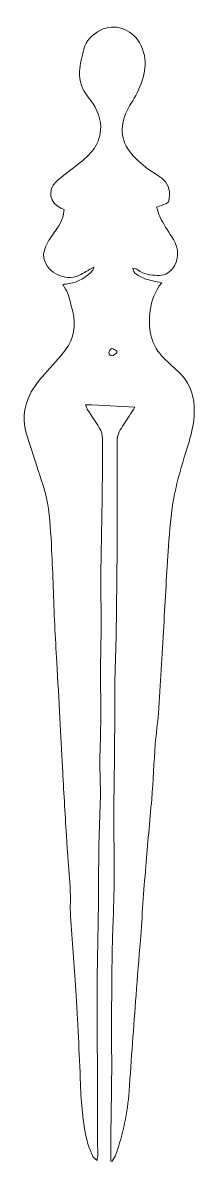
# Model space of a CAD drawing. Header units: inches. Extents: x 2 to 97, y -623 to 8.
import ezdxf

# ---------------------------------------------------------------- set-up
doc = ezdxf.new("R2010")
doc.units = ezdxf.units.IN
doc.header["$MEASUREMENT"] = 0
doc.layers.add('Layer 1', color=7, linetype='Continuous')

msp = doc.modelspace()

# ---------------------------------------------------------------- linework, layer by layer
at = {"layer": 'Layer 1', "lineweight": 0}
for points, knots in [([(78.77, -135.99), (74.9, -140.8), (73.14, -145.93), (72.41, -151.47), (71.18, -160.75), (72.3, -169.5), (78.89, -176.71), (81.63, -179.71), (84.74, -182.37), (87.75, -185.12), (93.53, -190.42), (96.35, -197.09), (96.79, -204.81), (97.35, -214.6), (94.1, -223.64), (91.29, -232.8), (88.94, -240.49), (86.7, -248.28), (85.32, -256.19), (83.83, -264.73), (83.16, -273.44), (82.54, -282.1), (81.49, -296.9), (80.77, -311.73), (79.88, -326.54), (78.92, -342.62), (77.98, -358.71), (76.91, -374.78), (76.52, -380.5), (75.63, -386.18), (75.21, -391.9), (74.45, -402.07), (74.01, -412.27), (73.2, -422.43), (72.21, -434.92), (70.89, -447.39), (69.89, -459.88), (68.79, -473.54), (67.92, -487.23), (66.9, -500.9), (66.14, -510.99), (65.27, -521.07), (64.52, -531.16), (63.2, -548.91), (61.92, -566.66), (60.66, -584.41), (59.8, -596.49), (57.34, -608.25), (53.34, -619.67), (52.89, -620.98), (51.96, -622.12), (51.25, -623.35), (51, -623.33), (50.75, -623.32), (50.5, -623.3), (50.5, -619.38), (50.46, -615.45), (50.51, -611.52), (50.68, -598.35), (50.92, -585.19), (51.04, -572.02), (51.1, -565.88), (50.88, -559.74), (50.91, -553.6), (50.98, -538.03), (51.01, -522.46), (51.27, -506.9), (51.48, -494.77), (52.22, -482.64), (52.36, -470.51), (52.51, -457.01), (52.17, -443.51), (52.2, -430), (52.23, -417.94), (52.53, -405.87), (52.62, -393.8), (52.72, -382.09), (52.62, -370.38), (52.76, -358.66), (52.86, -350.36), (53.23, -342.05), (53.43, -333.75), (53.56, -328.33), (53.61, -322.91), (53.67, -317.49), (53.78, -308.38), (53.91, -299.27), (53.96, -290.16), (54.03, -280.18), (54.02, -270.2), (54.04, -260.22), (54.05, -248.01), (54.17, -235.8), (54.01, -223.6), (53.96, -219.89), (55.99, -217.33), (57.74, -214.53), (59.64, -211.51), (61.61, -208.52), (63.92, -204.94), (54.64, -204.5), (45.88, -204.09), (36.44, -203.65), (37.06, -205.08), (37.31, -205.94), (37.77, -206.67), (40.16, -210.44), (42.84, -214.06), (44.92, -218), (45.86, -219.77), (45.93, -222.15), (45.94, -224.26), (45.95, -235.09), (45.86, -245.93), (45.71, -256.76), (45.51, -270.63), (45.14, -284.51), (45, -298.38), (44.91, -307.32), (45.17, -316.27), (45.14, -325.21), (45.12, -334.37), (44.86, -343.53), (44.83, -352.69), (44.8, -361.05), (45.04, -369.41), (44.98, -377.77), (44.93, -385.68), (44.54, -393.58), (44.48, -401.48), (44.44, -408.1), (44.82, -414.72), (44.73, -421.34), (44.64, -428.83), (44.15, -436.32), (43.98, -443.81), (43.8, -451.46), (43.8, -459.12), (43.73, -466.77), (43.66, -474.34), (43.64, -481.9), (43.53, -489.47), (43.33, -503.12), (42.95, -516.77), (42.9, -530.43), (42.84, -545.84), (43.08, -561.25), (43.13, -576.67), (43.17, -587.92), (43.1, -599.18), (43.12, -610.43), (43.12, -613.55), (43.28, -616.66), (43.31, -619.78), (43.32, -620.62), (43.09, -621.45), (42.87, -622.98), (41.81, -621.93), (40.94, -621.41), (40.62, -620.66), (39.4, -617.81), (38.01, -614.96), (37.32, -611.96), (34.98, -601.65), (34.08, -591.18), (33.7, -580.6), (33.07, -563.12), (32.07, -545.66), (31.03, -528.19), (30.22, -514.57), (29.03, -500.98), (28.19, -487.36), (27.87, -482.19), (28.27, -476.98), (27.97, -471.81), (27.41, -462.09), (26.49, -452.38), (25.87, -442.67), (25.07, -430.08), (24.4, -417.48), (23.71, -404.88), (23.21, -395.79), (22.78, -386.7), (22.29, -377.61), (21.73, -367.25), (21.14, -356.9), (20.56, -346.54), (20.18, -339.61), (19.7, -332.68), (19.4, -325.74), (18.8, -311.87), (18.43, -297.98), (17.7, -284.12), (17.24, -275.44), (16.83, -266.7), (15.38, -258.16), (14.2, -251.2), (11.57, -244.49), (9.47, -237.7), (7.57, -231.6), (5.36, -225.59), (3.56, -219.46), (1.68, -213.05), (2.16, -206.61), (4.58, -200.43), (6.67, -195.09), (10.2, -190.66), (14.02, -186.43), (17.92, -182.1), (21.91, -177.82), (25.41, -173.17), (30.14, -166.88), (31.2, -159.65), (29.37, -152.02), (28.55, -148.62), (27.69, -145.22), (26.6, -141.91), (26.07, -140.31), (24.95, -138.9), (23.89, -137.04), (26.43, -136.56), (28.75, -136.4), (30.86, -135.64), (32.99, -134.87), (35.09, -133.73), (36.88, -132.34), (38.59, -131.02), (40.67, -129.75), (41.06, -127.32), (38.22, -128.94), (35.59, -130.73), (32.74, -132.01), (25.43, -135.28), (15.54, -130.57), (13.56, -123.06), (12.62, -119.51), (14.05, -116.39), (15.62, -113.46), (17.07, -110.75), (19.02, -108.3), (20.81, -105.77), (23.07, -102.56), (24.64, -98.33), (24.56, -95.29), (24.02, -95.08), (23.43, -94.87), (22.86, -94.61), (16.59, -91.78), (15.14, -84.82), (20.16, -80.1), (23.91, -76.58), (28.1, -73.52), (32.2, -70.39), (39.2, -65.07), (45.02, -59.05), (44.9, -49.48), (44.82, -43.11), (41.81, -37.78), (38, -33.01), (34.61, -28.79), (32.87, -24.07), (33.19, -18.85), (33.44, -14.67), (34.45, -10.5), (35.51, -6.42), (36.79, -1.47), (40.41, 1.75), (44.74, 4.08), (52.45, 8.22), (61.99, 4.78), (66.37, -2.82), (71.95, -12.52), (69.47, -21.58), (65.14, -30.62), (63.22, -34.63), (60.38, -38.22), (58.68, -42.31), (54.83, -51.53), (57.13, -60.31), (64.41, -67.13), (67.79, -70.3), (71.22, -73.25), (75.27, -75.65), (78.46, -77.54), (81.86, -79.96), (82.79, -83.96), (83.29, -86.1), (82.92, -88.48), (82.69, -90.73), (82.63, -91.28), (81.66, -91.91), (80.98, -92.2), (79.45, -92.86), (77.84, -93.33), (75.88, -94.02), (76.72, -96.31), (77.33, -98.8), (78.51, -100.98), (80.56, -104.74), (82.89, -108.36), (85.24, -111.95), (88.45, -116.86), (88.39, -123.87), (84.69, -128.34), (82.62, -130.85), (79.66, -132.14), (76.42, -131.93), (72.64, -131.69), (68.77, -131.49), (65.56, -128.9), (64.83, -128.32), (63.69, -128.23), (62.75, -127.92), (62.77, -130.75), (65.69, -132.22), (69.37, -133.75), (72.16, -134.91), (75.31, -135.2), (78.77, -135.99)], [0, 0, 0, 0, 1, 1, 1, 2, 2, 2, 3, 3, 3, 4, 4, 4, 5, 5, 5, 6, 6, 6, 7, 7, 7, 8, 8, 8, 9, 9, 9, 10, 10, 10, 11, 11, 11, 12, 12, 12, 13, 13, 13, 14, 14, 14, 15, 15, 15, 16, 16, 16, 17, 17, 17, 18, 18, 18, 19, 19, 19, 20, 20, 20, 21, 21, 21, 22, 22, 22, 23, 23, 23, 24, 24, 24, 25, 25, 25, 26, 26, 26, 27, 27, 27, 28, 28, 28, 29, 29, 29, 30, 30, 30, 31, 31, 31, 32, 32, 32, 33, 33, 33, 34, 34, 34, 35, 35, 35, 36, 36, 36, 37, 37, 37, 38, 38, 38, 39, 39, 39, 40, 40, 40, 41, 41, 41, 42, 42, 42, 43, 43, 43, 44, 44, 44, 45, 45, 45, 46, 46, 46, 47, 47, 47, 48, 48, 48, 49, 49, 49, 50, 50, 50, 51, 51, 51, 52, 52, 52, 53, 53, 53, 54, 54, 54, 55, 55, 55, 56, 56, 56, 57, 57, 57, 58, 58, 58, 59, 59, 59, 60, 60, 60, 61, 61, 61, 62, 62, 62, 63, 63, 63, 64, 64, 64, 65, 65, 65, 66, 66, 66, 67, 67, 67, 68, 68, 68, 69, 69, 69, 70, 70, 70, 71, 71, 71, 72, 72, 72, 73, 73, 73, 74, 74, 74, 75, 75, 75, 76, 76, 76, 77, 77, 77, 78, 78, 78, 79, 79, 79, 80, 80, 80, 81, 81, 81, 82, 82, 82, 83, 83, 83, 84, 84, 84, 85, 85, 85, 86, 86, 86, 87, 87, 87, 88, 88, 88, 89, 89, 89, 90, 90, 90, 91, 91, 91, 92, 92, 92, 93, 93, 93, 94, 94, 94, 95, 95, 95, 96, 96, 96, 97, 97, 97, 98, 98, 98, 99, 99, 99, 100, 100, 100, 101, 101, 101, 102, 102, 102, 103, 103, 103, 104, 104, 104, 105, 105, 105, 106, 106, 106, 106]), ([(53.91, -174.86), (53.89, -174.54), (53.87, -174.21), (53.85, -173.88), (52.92, -173.39), (51.91, -172.39), (51.1, -172.54), (50.37, -172.67), (49.58, -173.99), (49.38, -174.9), (49.29, -175.36), (50.61, -176.68), (51.04, -176.58), (52.08, -176.33), (52.97, -175.47), (53.91, -174.86)], [0, 0, 0, 0, 1, 1, 1, 2, 2, 2, 3, 3, 3, 4, 4, 4, 5, 5, 5, 5])]:
    msp.add_open_spline(points, degree=3, knots=knots, dxfattribs=at)

doc.saveas('drawing.dxf')
